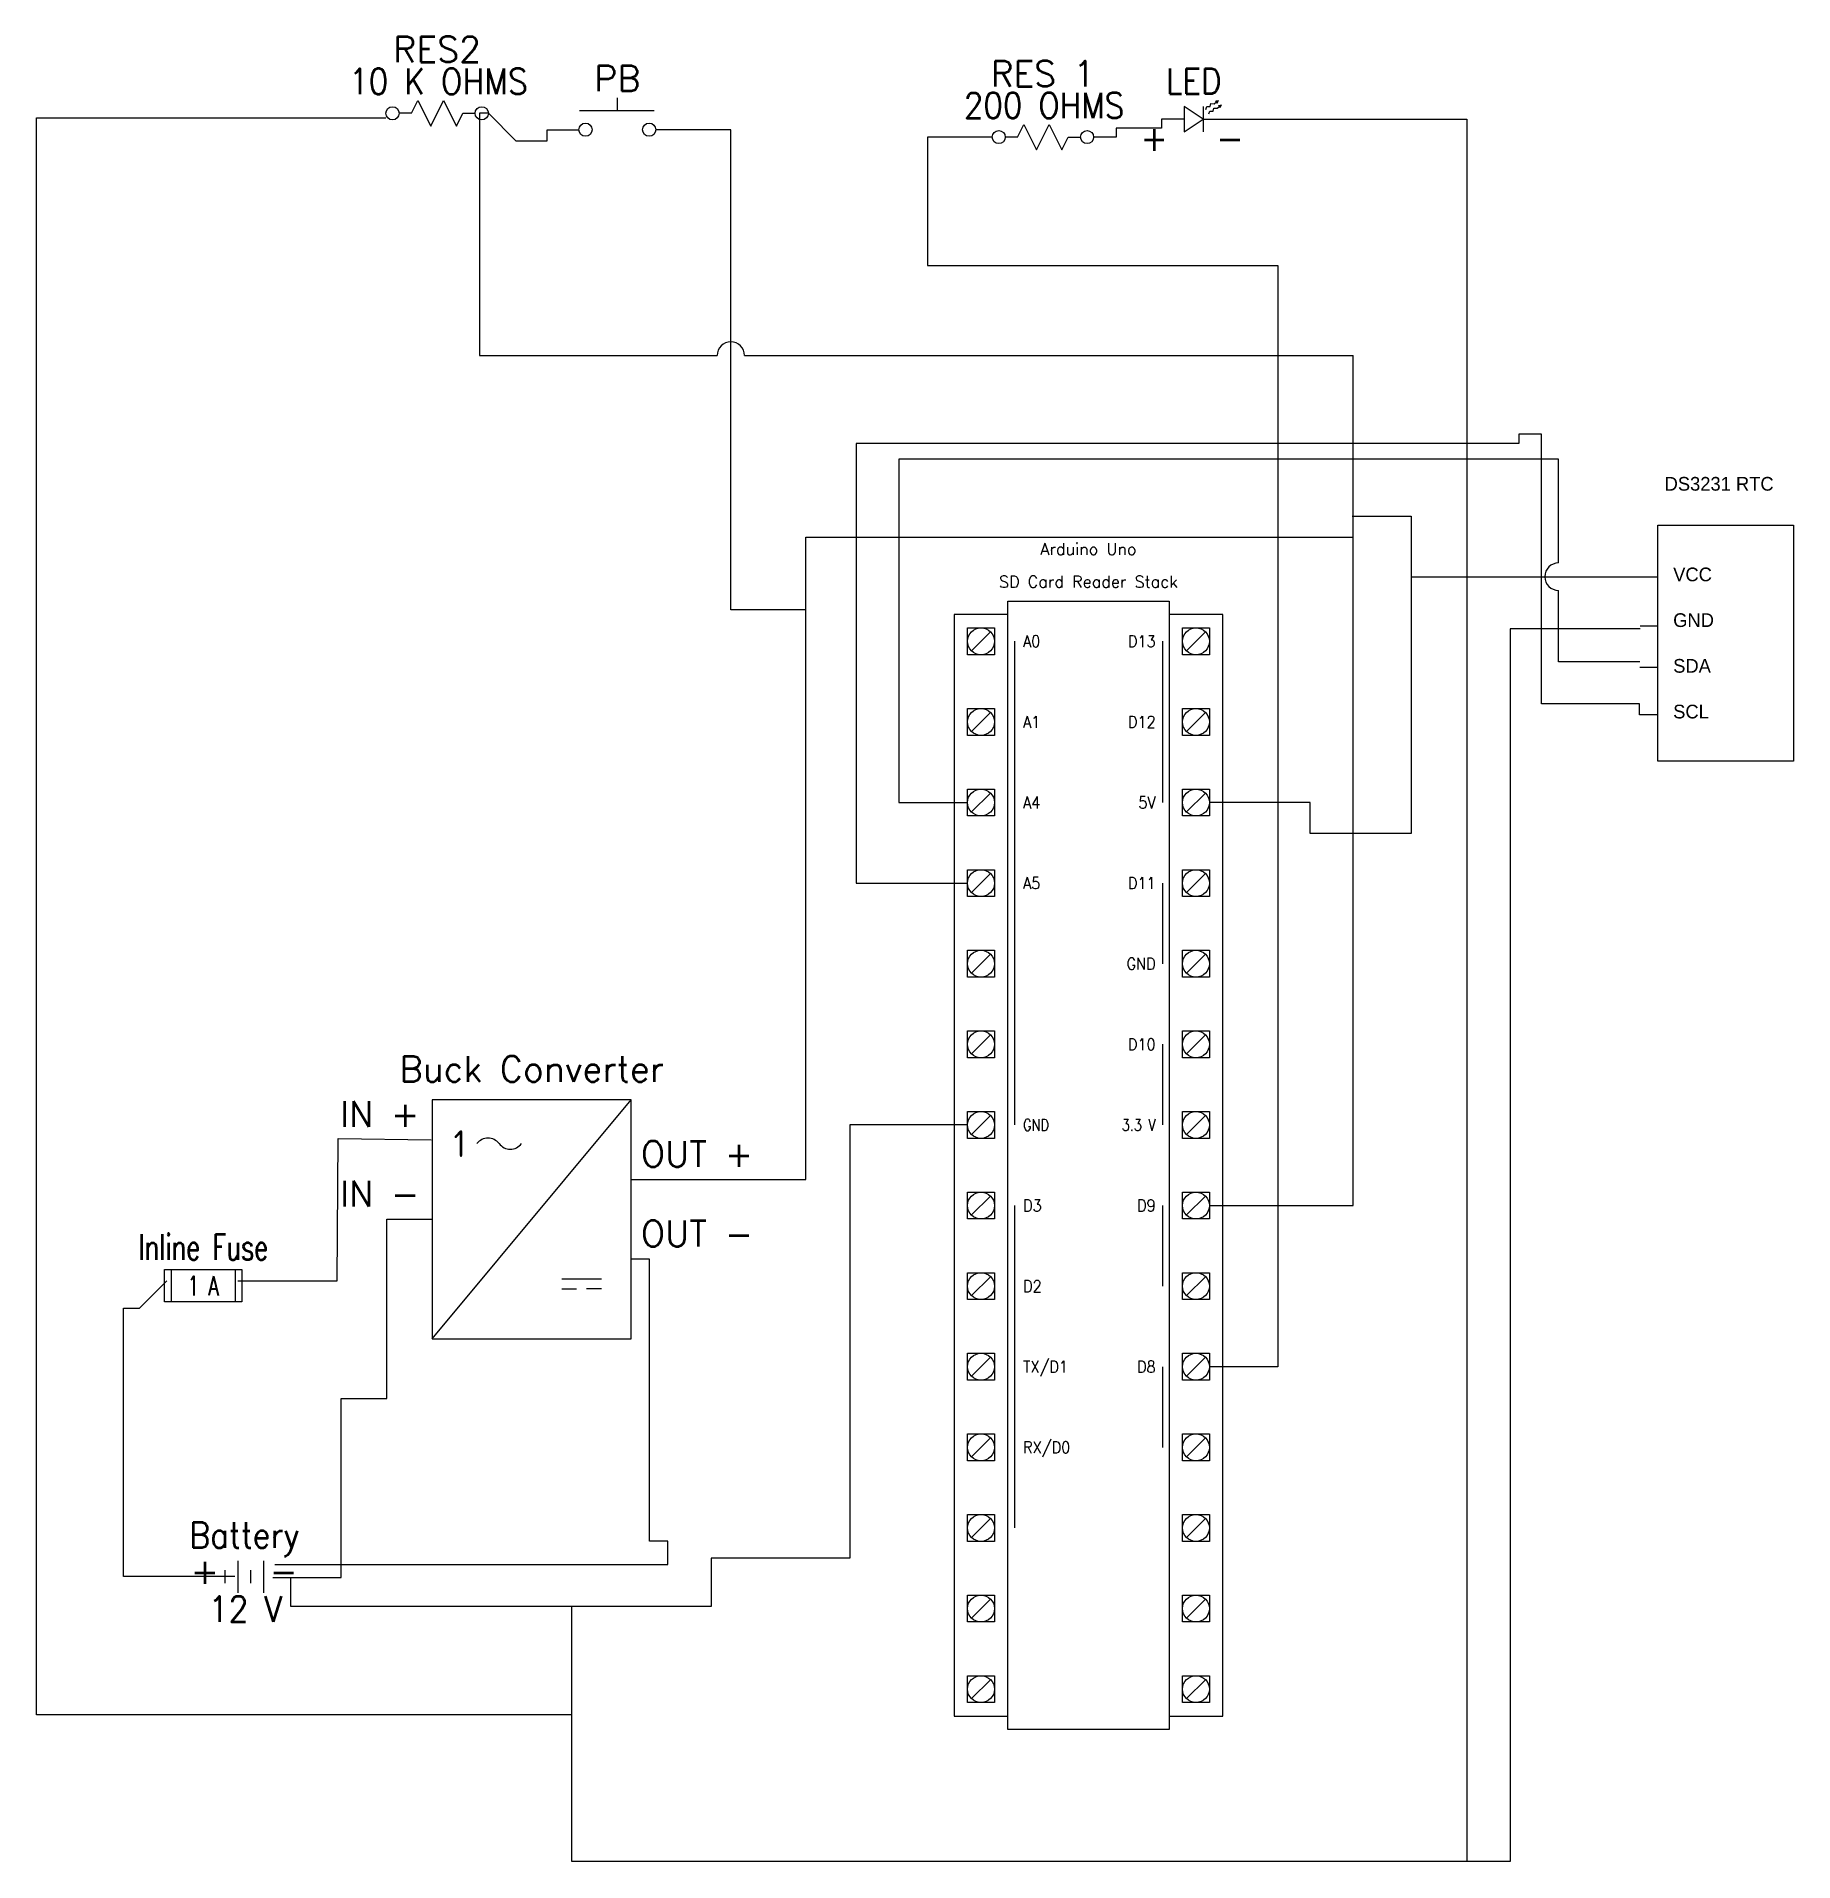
# Model space of a CAD drawing. Header units: inches. Extents: x 0.18 to 6.59, y 3.46 to 10.11.
import ezdxf
from ezdxf.enums import TextEntityAlignment as Align

# ---------------------------------------------------------------- set-up
doc = ezdxf.new("R2010")
doc.units = ezdxf.units.IN
doc.header["$LTSCALE"] = 0.75
doc.header["$MEASUREMENT"] = 0
for name, color, linetype in [('black wire', 250, 'Continuous'), ('MISC', 2, 'Continuous'), ('orange wire', 30, 'Continuous'), ('pink wire', 6, 'Continuous'), ('red wire', 1, 'Continuous'), ('SYMS', 7, 'Continuous'), ('TAGS', 51, 'Continuous'), ('TERMS', 4, 'Continuous')]:
    doc.layers.add(name, color=color, linetype=linetype)
doc.styles.add('WD', font='romans.shx')
doc.styles.add('WD_IEC', font='isocp2.shx', dxfattribs={"width": 0.9, "height": 4})

# ---------------------------------------------------------------- blocks, each defined once
blk = doc.blocks.new('HBA1')
for p, q in [((-0.0938, 0.0312), (-0.0938, -0.0312)), ((-0.0312, 0.0781), (-0.0312, -0.0781)), ((0.0312, 0.0312), (0.0312, -0.0312)), ((0.0938, 0.0781), (0.0938, -0.0781))]:
    blk.add_line(p, q)
at = {"style": 'WD'}
for tag, width, p in [('INST', 0.7, (0.0055, 0.4657)), ('LOC', 0.7, (0.0055, 0.2961)), ('TAG1', 0.9, (0, 0.1399)), ('RATING1', 0.9, (0.0055, -0.2187)), ('DESC1', 0.7, (0, -0.375)), ('DESC2', 0.7, (0, -0.5312))]:
    blk.add_attdef(tag, text='', height=0.125, dxfattribs=dict(at, width=width)).set_placement(p, align=Align.CENTER)
at = {"linetype": 'Continuous', "style": 'WD'}
blk.add_attdef('TERM01', text='', height=0.125, dxfattribs=at).set_placement((-0.1219, 0.0901), align=Align.TOP_RIGHT)
at = {"style": 'WD', "flags": 9}
blk.add_attdef('FAMILY', text='', height=0.01, dxfattribs=at).set_placement((-0.0053, 0.1073), align=Align.CENTER)
at = {"linetype": 'Continuous', "style": 'WD', "flags": 1}
for tag, p in [('CAT', (0, 0.0968)), ('MFG', (0, 0.0779))]:
    blk.add_attdef(tag, text='', height=0.01, dxfattribs=at).set_placement(p, align=Align.MIDDLE)
at = {"linetype": 'Continuous', "style": 'WD'}
blk.add_attdef('TERM02', text='', height=0.125, dxfattribs=at).set_placement((0.1219, 0.0901), align=Align.TOP_LEFT)
at = {"style": 'WD', "flags": 1}
for tag, p in [('X4TERM01', (-0.0938, 0)), ('X1TERM02', (0.0938, 0))]:
    blk.add_attdef(tag, p, '', height=0.0125, dxfattribs=at)
at = {"linetype": 'Continuous', "style": 'WD', "flags": 9}
blk.add_attdef('ASSYCODE', text='', height=0.01, dxfattribs=at).set_placement((0.0013, 0.0589), align=Align.CENTER)
blk = doc.blocks.new('HFU1')
for p, q in [((-0.1875, -0.0781), (-0.1875, 0.0781)), ((-0.1875, 0.0781), (0.1875, 0.0781)), ((-0.1562, 0.0781), (-0.1562, -0.0781)), ((0.1562, 0.0781), (0.1562, -0.0781)), ((0.1875, 0.0781), (0.1875, -0.0781)), ((0.1875, -0.0781), (-0.1875, -0.0781))]:
    blk.add_line(p, q)
at = {"style": 'WD', "width": 0.7}
for tag, p in [('INST', (0, 0.4219)), ('LOC', (0, 0.2656)), ('TAG1', (0, 0.125))]:
    blk.add_attdef(tag, text='', height=0.125, dxfattribs=at).set_placement(p, align=Align.CENTER)
at = {"linetype": 'Continuous', "style": 'WD', "flags": 9}
for tag, p in [('ASSYCODE', (0.1569, 0.2509)), ('MFG', (0.1564, 0.0827)), ('CAT', (0.1564, 0.1022))]:
    blk.add_attdef(tag, text='', height=0.01, dxfattribs=at).set_placement(p, align=Align.CENTER)
at = {"style": 'WD'}
for tag, p in [('X2LINK', (0, 0.1094)), ('X8LINK', (0, -0.1094))]:
    blk.add_attdef(tag, p, '', height=0.01, dxfattribs=at)
for tag, p, height, flags in [('FAMILY', (0.1292, 0.1076), 0.01, 9), ('X4TERM01', (-0.1875, 0), 0.0109, 1), ('X1TERM02', (0.1875, 0), 0.0109, 1)]:
    blk.add_attdef(tag, p, '', height=height, dxfattribs=dict(at, flags=flags))
at = {"style": 'WD', "width": 0.7}
blk.add_attdef('RATING1', text='', height=0.0938, dxfattribs=at).set_placement((0, 0), align=Align.MIDDLE_CENTER)
at = {"linetype": 'Continuous', "style": 'WD', "width": 0.7, "flags": 8}
blk.add_attdef('TERM01', text='', height=0.1, dxfattribs=at).set_placement((-0.25, -0.0158), align=Align.TOP_RIGHT)
blk.add_attdef('TERM02', text='', height=0.1, dxfattribs=at).set_placement((0.25, -0.0158), align=Align.TOP_LEFT)
at = {"style": 'WD', "width": 0.7}
for tag, p in [('DESC1', (0.0469, -0.2344)), ('DESC2', (0.0469, -0.3906)), ('DESC3', (0.0469, -0.5469))]:
    blk.add_attdef(tag, text='', height=0.125, dxfattribs=at).set_placement(p, align=Align.MIDDLE_LEFT)
blk = doc.blocks.new('PLCIO75E1761-L16AWA')
for p, q in [((-0.75, 0.375), (0.75, 0.375)), ((-0.75, 0.25), (-0.75, 0.375)), ((0.75, 0.375), (0.75, -10.125)), ((-1.25, 0.25), (-1.25, -10)), ((-0.75, 0.25), (-1.25, 0.25)), ((-0.75, -10), (-0.75, 0.25)), ((1.25, 0.25), (0.75, 0.25)), ((1.25, -10), (1.25, 0.25)), ((-1.125, 0.125), (-0.875, 0.125)), ((-1.125, -0.125), (-1.125, 0.125)), ((-0.912, 0.088), (-1.088, -0.088)), ((-0.875, 0.125), (-0.875, -0.125)), ((-0.688, 0), (-0.688, -4.5)), ((0.688, 0), (0.688, -1.5)), ((0.875, -0.125), (0.875, 0.125)), ((0.875, 0.125), (1.125, 0.125)), ((1.088, 0.088), (0.912, -0.088)), ((1.125, 0.125), (1.125, -0.125)), ((-0.875, -0.125), (-1.125, -0.125)), ((1.125, -0.125), (0.875, -0.125)), ((-1.125, -0.625), (-0.875, -0.625)), ((-1.125, -0.625), (-0.875, -0.625)), ((-1.125, -0.875), (-1.125, -0.625)), ((-1.125, -0.875), (-1.125, -0.625)), ((-0.912, -0.662), (-1.088, -0.838)), ((-0.875, -0.625), (-0.875, -0.875)), ((-0.875, -0.625), (-0.875, -0.875)), ((0.875, -0.875), (0.875, -0.625)), ((0.875, -0.625), (1.125, -0.625)), ((1.088, -0.662), (0.912, -0.838)), ((1.125, -0.625), (1.125, -0.875)), ((-0.875, -0.875), (-1.125, -0.875)), ((-0.875, -0.875), (-1.125, -0.875)), ((1.125, -0.875), (0.875, -0.875)), ((-1.125, -1.375), (-0.875, -1.375)), ((-1.125, -1.375), (-0.875, -1.375)), ((-1.125, -1.625), (-1.125, -1.375)), ((-1.125, -1.625), (-1.125, -1.375)), ((-0.912, -1.412), (-1.088, -1.588)), ((-0.875, -1.375), (-0.875, -1.625)), ((-0.875, -1.375), (-0.875, -1.625)), ((0.875, -1.625), (0.875, -1.375)), ((0.875, -1.375), (1.125, -1.375)), ((1.088, -1.412), (0.912, -1.588)), ((1.125, -1.375), (1.125, -1.625)), ((-0.875, -1.625), (-1.125, -1.625)), ((-0.875, -1.625), (-1.125, -1.625)), ((1.125, -1.625), (0.875, -1.625)), ((-1.125, -2.125), (-0.875, -2.125)), ((-1.125, -2.125), (-0.875, -2.125)), ((-1.125, -2.375), (-1.125, -2.125)), ((-1.125, -2.375), (-1.125, -2.125)), ((-0.912, -2.162), (-1.088, -2.338)), ((-0.875, -2.125), (-0.875, -2.375)), ((-0.875, -2.125), (-0.875, -2.375)), ((0.875, -2.375), (0.875, -2.125)), ((0.875, -2.125), (1.125, -2.125)), ((1.088, -2.162), (0.912, -2.338)), ((1.125, -2.125), (1.125, -2.375)), ((-0.875, -2.375), (-1.125, -2.375)), ((-0.875, -2.375), (-1.125, -2.375)), ((0.688, -2.25), (0.688, -3)), ((1.125, -2.375), (0.875, -2.375)), ((-1.125, -2.875), (-0.875, -2.875)), ((-1.125, -2.875), (-0.875, -2.875)), ((-1.125, -3.125), (-1.125, -2.875)), ((-1.125, -3.125), (-1.125, -2.875)), ((-0.875, -2.875), (-0.875, -3.125)), ((-0.875, -2.875), (-0.875, -3.125)), ((0.875, -3.125), (0.875, -2.875)), ((0.875, -3.125), (0.875, -2.875)), ((0.875, -2.875), (1.125, -2.875)), ((0.875, -2.875), (1.125, -2.875)), ((1.125, -2.875), (1.125, -3.125)), ((1.125, -2.875), (1.125, -3.125)), ((-0.912, -2.912), (-1.088, -3.088)), ((1.088, -2.912), (0.912, -3.088)), ((-0.875, -3.125), (-1.125, -3.125)), ((-0.875, -3.125), (-1.125, -3.125)), ((1.125, -3.125), (0.875, -3.125)), ((1.125, -3.125), (0.875, -3.125)), ((-1.125, -3.625), (-0.875, -3.625)), ((-1.125, -3.625), (-0.875, -3.625)), ((-1.125, -3.875), (-1.125, -3.625)), ((-1.125, -3.875), (-1.125, -3.625)), ((-0.912, -3.662), (-1.088, -3.838)), ((-0.875, -3.625), (-0.875, -3.875)), ((-0.875, -3.625), (-0.875, -3.875)), ((0.875, -3.875), (0.875, -3.625)), ((0.875, -3.625), (1.125, -3.625)), ((1.088, -3.662), (0.912, -3.838)), ((1.125, -3.625), (1.125, -3.875)), ((-0.875, -3.875), (-1.125, -3.875)), ((-0.875, -3.875), (-1.125, -3.875)), ((0.688, -3.75), (0.688, -4.5)), ((1.125, -3.875), (0.875, -3.875)), ((-1.125, -4.375), (-0.875, -4.375)), ((-1.125, -4.375), (-0.875, -4.375)), ((-1.125, -4.625), (-1.125, -4.375)), ((-1.125, -4.625), (-1.125, -4.375)), ((-0.912, -4.412), (-1.088, -4.588)), ((-0.875, -4.375), (-0.875, -4.625)), ((-0.875, -4.375), (-0.875, -4.625)), ((0.875, -4.625), (0.875, -4.375)), ((0.875, -4.375), (1.125, -4.375)), ((1.088, -4.412), (0.912, -4.588)), ((1.125, -4.375), (1.125, -4.625)), ((-0.875, -4.625), (-1.125, -4.625)), ((-0.875, -4.625), (-1.125, -4.625)), ((1.125, -4.625), (0.875, -4.625)), ((-1.125, -5.125), (-0.875, -5.125)), ((-1.125, -5.125), (-0.875, -5.125)), ((-1.125, -5.375), (-1.125, -5.125)), ((-1.125, -5.375), (-1.125, -5.125)), ((-0.912, -5.162), (-1.088, -5.338)), ((-0.875, -5.125), (-0.875, -5.375)), ((-0.875, -5.125), (-0.875, -5.375)), ((-0.688, -5.25), (-0.688, -8.25)), ((0.688, -5.25), (0.688, -6)), ((0.875, -5.375), (0.875, -5.125)), ((0.875, -5.125), (1.125, -5.125)), ((1.088, -5.162), (0.912, -5.338)), ((1.125, -5.125), (1.125, -5.375)), ((-0.875, -5.375), (-1.125, -5.375)), ((-0.875, -5.375), (-1.125, -5.375)), ((1.125, -5.375), (0.875, -5.375)), ((-1.125, -5.875), (-0.875, -5.875)), ((-1.125, -5.875), (-0.875, -5.875)), ((-1.125, -6.125), (-1.125, -5.875)), ((-1.125, -6.125), (-1.125, -5.875)), ((-0.912, -5.912), (-1.088, -6.088)), ((-0.875, -5.875), (-0.875, -6.125)), ((-0.875, -5.875), (-0.875, -6.125)), ((0.875, -6.125), (0.875, -5.875)), ((0.875, -5.875), (1.125, -5.875)), ((1.088, -5.912), (0.912, -6.088)), ((1.125, -5.875), (1.125, -6.125)), ((-0.875, -6.125), (-1.125, -6.125)), ((-0.875, -6.125), (-1.125, -6.125)), ((1.125, -6.125), (0.875, -6.125)), ((-1.125, -6.625), (-0.875, -6.625)), ((-1.125, -6.625), (-0.875, -6.625)), ((-1.125, -6.875), (-1.125, -6.625)), ((-1.125, -6.875), (-1.125, -6.625)), ((-0.912, -6.662), (-1.088, -6.838)), ((-0.875, -6.625), (-0.875, -6.875)), ((-0.875, -6.625), (-0.875, -6.875)), ((0.688, -6.75), (0.688, -7.5)), ((0.875, -6.875), (0.875, -6.625)), ((0.875, -6.625), (1.125, -6.625)), ((1.088, -6.662), (0.912, -6.838)), ((1.125, -6.625), (1.125, -6.875)), ((-0.875, -6.875), (-1.125, -6.875)), ((-0.875, -6.875), (-1.125, -6.875)), ((1.125, -6.875), (0.875, -6.875)), ((-1.125, -7.375), (-0.875, -7.375)), ((-1.125, -7.375), (-0.875, -7.375)), ((-1.125, -7.625), (-1.125, -7.375)), ((-1.125, -7.625), (-1.125, -7.375)), ((-0.912, -7.412), (-1.088, -7.588)), ((-0.875, -7.375), (-0.875, -7.625)), ((-0.875, -7.375), (-0.875, -7.625)), ((0.875, -7.625), (0.875, -7.375)), ((0.875, -7.375), (1.125, -7.375)), ((1.088, -7.412), (0.912, -7.588)), ((1.125, -7.375), (1.125, -7.625)), ((-0.875, -7.625), (-1.125, -7.625)), ((-0.875, -7.625), (-1.125, -7.625)), ((1.125, -7.625), (0.875, -7.625)), ((-1.125, -8.125), (-0.875, -8.125)), ((-1.125, -8.125), (-0.875, -8.125)), ((-1.125, -8.375), (-1.125, -8.125)), ((-1.125, -8.375), (-1.125, -8.125)), ((-0.875, -8.125), (-0.875, -8.375)), ((-0.875, -8.125), (-0.875, -8.375)), ((0.875, -8.375), (0.875, -8.125)), ((0.875, -8.125), (1.125, -8.125)), ((1.125, -8.125), (1.125, -8.375)), ((-0.912, -8.162), (-1.088, -8.338)), ((1.088, -8.162), (0.912, -8.338)), ((-0.875, -8.375), (-1.125, -8.375)), ((-0.875, -8.375), (-1.125, -8.375)), ((1.125, -8.375), (0.875, -8.375)), ((-1.125, -8.875), (-0.875, -8.875)), ((-1.125, -8.875), (-0.875, -8.875)), ((-1.125, -9.125), (-1.125, -8.875)), ((-1.125, -9.125), (-1.125, -8.875)), ((-0.912, -8.912), (-1.088, -9.088)), ((-0.875, -8.875), (-0.875, -9.125)), ((-0.875, -8.875), (-0.875, -9.125)), ((0.875, -9.125), (0.875, -8.875)), ((0.875, -8.875), (1.125, -8.875)), ((1.088, -8.912), (0.912, -9.088)), ((1.125, -8.875), (1.125, -9.125)), ((-0.875, -9.125), (-1.125, -9.125)), ((-0.875, -9.125), (-1.125, -9.125)), ((1.125, -9.125), (0.875, -9.125)), ((-1.125, -9.625), (-0.875, -9.625)), ((-1.125, -9.625), (-0.875, -9.625)), ((-1.125, -9.875), (-1.125, -9.625)), ((-1.125, -9.875), (-1.125, -9.625)), ((-0.912, -9.662), (-1.088, -9.838)), ((-0.875, -9.625), (-0.875, -9.875)), ((-0.875, -9.625), (-0.875, -9.875)), ((0.875, -9.875), (0.875, -9.625)), ((0.875, -9.875), (0.875, -9.625)), ((0.875, -9.625), (1.125, -9.625)), ((0.875, -9.625), (1.125, -9.625)), ((1.088, -9.662), (0.912, -9.838)), ((1.125, -9.625), (1.125, -9.875)), ((1.125, -9.625), (1.125, -9.875)), ((-1.25, -10), (-0.75, -10)), ((-0.875, -9.875), (-1.125, -9.875)), ((-0.875, -9.875), (-1.125, -9.875)), ((-0.75, -10.125), (-0.75, -10)), ((0.75, -10), (1.25, -10)), ((1.125, -9.875), (0.875, -9.875)), ((1.125, -9.875), (0.875, -9.875)), ((0.75, -10.125), (-0.75, -10.125))]:
    blk.add_line(p, q)
for centre in [(-1, 0), (1, 0), (-1, -0.75), (1, -0.75), (-1, -1.5), (1, -1.5), (-1, -2.25), (1, -2.25), (-1, -3), (1, -3), (-1, -3.75), (1, -3.75), (-1, -4.5), (1, -4.5), (-1, -5.25), (1, -5.25), (-1, -6), (1, -6), (-1, -6.75), (1, -6.75), (-1, -7.5), (1, -7.5), (-1, -8.25), (1, -8.25), (-1, -9), (1, -9), (-1, -9.75), (1, -9.75)]:
    blk.add_circle(centre, 0.125)
at = {"style": 'WD'}
for tag, width, p in [('INST', 0.8, (0, 1.442)), ('LOC', 0.8, (0, 1.335)), ('MFG', 0.8, (0, 1.21)), ('CAT', 0.9, (0, 1.1)), ('DESC', 0.8, (0, 0.677))]:
    blk.add_attdef(tag, text='', height=0.0781, dxfattribs=dict(at, width=width)).set_placement(p, align=Align.CENTER)
at = {"linetype": 'Continuous', "style": 'WD', "flags": 9}
for tag, p in [('ASSYCODE', (0.23, 1.219)), ('FAMILY', (0.231, 1.194))]:
    blk.add_attdef(tag, text='', height=0.01, dxfattribs=at).set_placement(p, align=Align.CENTER)
at = {"style": 'WD'}
for tag, p in [('LINE1', (0, 0.96)), ('LINE2', (0, 0.803)), ('TAG1', (0, 0.5))]:
    blk.add_attdef(tag, text='', height=0.109, dxfattribs=at).set_placement(p, align=Align.CENTER)
at = {"style": 'WD', "width": 0.9}
for tag, p in [('DESCA01', (-2.002, 0.047)), ('DESCB01', (-2.002, -0.172)), ('DESCA02', (-2.002, -0.703)), ('DESCB02', (-2.002, -0.922)), ('DESCA03', (-2.002, -1.453)), ('DESCB03', (-2.002, -1.672)), ('DESCA04', (-2.002, -2.203)), ('DESCB04', (-2.002, -2.422)), ('DESCA05', (-2.002, -2.953)), ('DESCB05', (-2.002, -3.172)), ('DESCA06', (-2.002, -3.703)), ('DESCB06', (-2.002, -3.922)), ('DESCA08', (-2.002, -5.203)), ('DESCB08', (-2.002, -5.422)), ('DESCA09', (-2.002, -5.953)), ('DESCB09', (-2.002, -6.172)), ('DESCA10', (-2.002, -6.703)), ('DESCB10', (-2.002, -6.922)), ('DESCA11', (-2.002, -7.453)), ('DESCB11', (-2.002, -7.672))]:
    blk.add_attdef(tag, text='', height=0.125, dxfattribs=at).set_placement(p, align=Align.RIGHT)
for tag, p in [('DESCA15', (1.998, 0.047)), ('DESCB15', (1.998, -0.172)), ('DESCA16', (1.998, -0.703)), ('DESCB16', (1.998, -0.922)), ('DESCA18', (1.998, -2.203)), ('DESCB18', (1.998, -2.422)), ('DESCA20', (1.998, -3.703)), ('DESCB20', (1.998, -3.922)), ('DESCA22', (1.998, -5.203)), ('DESCB22', (1.998, -5.422)), ('DESCA24', (1.998, -6.703)), ('DESCB24', (1.998, -6.922))]:
    blk.add_attdef(tag, p, '', height=0.125, dxfattribs=at)
at = {"style": 'WD', "flags": 1}
for tag, p in [('X4TERM01', (-1.125, 0)), ('X1TERM15', (1.125, 0)), ('X4TERM02', (-1.125, -0.75)), ('X1TERM16', (1.125, -0.75)), ('X4TERM03', (-1.125, -1.5)), ('X1TERM17', (1.125, -1.5)), ('X4TERM04', (-1.125, -2.25)), ('X1TERM18', (1.125, -2.25)), ('X4TERM05', (-1.125, -3)), ('X1TERM19', (1.125, -3)), ('X4TERM06', (-1.125, -3.75)), ('X1TERM20', (1.125, -3.75)), ('X4TERM07', (-1.125, -4.5)), ('X1TERM21', (1.125, -4.5)), ('X4TERM08', (-1.125, -5.25)), ('X1TERM22', (1.125, -5.25)), ('X4TERM09', (-1.125, -6)), ('X1TERM23', (1.125, -6)), ('X4TERM10', (-1.125, -6.75)), ('X1TERM24', (1.125, -6.75)), ('X4TERM11', (-1.125, -7.5)), ('X1TERM25', (1.125, -7.5)), ('X4TERM12', (-1.125, -8.25)), ('X1TERM26', (1.125, -8.25)), ('X4TERM13', (-1.125, -9)), ('X1TERM27', (1.125, -9)), ('X4TERM14', (-1.125, -9.75)), ('X1TERM28', (1.125, -9.75))]:
    blk.add_attdef(tag, p, '', height=0.0109, dxfattribs=at)
at = {"style": 'WD'}
for tag, width, p in [('TAGA01', 0.9, (-0.608, 0)), ('TAGA02', 0.9, (-0.608, -0.75)), ('TAGA03', 0.9, (-0.608, -1.5)), ('TAGA04', 0.9, (-0.608, -2.25)), ('TAGA05', 0.9, (-0.608, -3)), ('TAGA06', 0.9, (-0.608, -3.75)), ('TERMDESC07', 0.8, (-0.608, -4.5)), ('TAGA08', 0.9, (-0.608, -5.25)), ('TAGA09', 0.9, (-0.608, -6)), ('TAGA10', 0.9, (-0.608, -6.75)), ('TAGA11', 0.9, (-0.608, -7.5)), ('TERMDESC12', 0.9, (-0.608, -8.25)), ('TERMDESC13', 0.9, (-0.608, -9)), ('TERMDESC14', 0.9, (-0.608, -9.75))]:
    blk.add_attdef(tag, text='', height=0.109, dxfattribs=dict(at, width=width)).set_placement(p, align=Align.MIDDLE_LEFT)
for tag, width, p in [('TAGA15', 0.9, (0.625, 0)), ('TAGA16', 0.9, (0.625, -0.75)), ('TERMDESC17', 0.9, (0.625, -1.5)), ('TAGA18', 0.9, (0.625, -2.25)), ('TERMDESC19', 0.9, (0.625, -3)), ('TAGA20', 0.9, (0.625, -3.75)), ('TERMDESC21', 0.8, (0.625, -4.5)), ('TAGA22', 0.9, (0.625, -5.25)), ('TERMDESC23', 0.9, (0.625, -6)), ('TAGA24', 0.9, (0.625, -6.75)), ('TERMDESC25', 0.9, (0.625, -7.5)), ('TERMDESC26', 0.9, (0.625, -8.25)), ('TERMDESC27', 0.9, (0.625, -9)), ('TERMDESC28', 0.9, (0.625, -9.75))]:
    blk.add_attdef(tag, text='', height=0.109, dxfattribs=dict(at, width=width)).set_placement(p, align=Align.MIDDLE_RIGHT)
at = {"style": 'WD', "width": 0.9}
for tag, p in [('TERM01', (-1.154, -0.062)), ('TERM02', (-1.158, -0.812)), ('TERM03', (-1.158, -1.562)), ('TERM04', (-1.158, -2.312)), ('TERM05', (-1.158, -3.062)), ('TERM06', (-1.158, -3.812)), ('TERM07', (-1.158, -4.562)), ('TERM08', (-1.158, -5.312)), ('TERM09', (-1.158, -6.062)), ('TERM10', (-1.158, -6.812)), ('TERM11', (-1.158, -7.562)), ('TERM12', (-1.158, -8.312)), ('TERM13', (-1.158, -9.062)), ('TERM14', (-1.158, -9.812))]:
    blk.add_attdef(tag, text='', height=0.0781, dxfattribs=at).set_placement(p, align=Align.TOP_RIGHT)
for tag, p in [('TERM15', (1.163, -0.062)), ('TERM16', (1.163, -0.812)), ('TERM17', (1.163, -1.562)), ('TERM18', (1.163, -2.312)), ('TERM19', (1.163, -3.062)), ('TERM20', (1.163, -3.812)), ('TERM21', (1.163, -4.562)), ('TERM22', (1.163, -5.312)), ('TERM23', (1.163, -6.062)), ('TERM24', (1.163, -6.812)), ('TERM25', (1.163, -7.562)), ('TERM26', (1.163, -8.312)), ('TERM27', (1.163, -9.062)), ('TERM28', (1.163, -9.812))]:
    blk.add_attdef(tag, text='', height=0.0781, dxfattribs=at).set_placement(p, align=Align.TOP_LEFT)
blk = doc.blocks.new('HPW1_1PH')
for p, q in [((0, -0.9674), (0.9674, 0.1935)), ((0.6293, -0.6769), (0.823, -0.6769)), ((0.6293, -0.7253), (0.702, -0.7253)), ((0.823, -0.7253), (0.7504, -0.7253))]:
    blk.add_line(p, q)
blk.add_lwpolyline([(0.9674, 0.1935), (0, 0.1935), (0, -0.9674), (0.9674, -0.9674)], close=True)
for centre, start, end in [((0.2709, -0.0598), 36.8699, 143.1301), ((0.3793, 0.0214), 216.8699, 323.1301)]:
    blk.add_arc(centre, 0.0677, start, end)
at = {"style": 'WD_IEC'}
blk.add_text('1', height=0.13, dxfattribs=at).set_placement((0.1625, -0.0192), align=Align.MIDDLE_RIGHT)
at = {"style": 'WD', "width": 0.7}
for tag, p in [('INST', (0.4837, 0.6562)), ('LOC', (0.4837, 0.4688)), ('RATING1', (0.4837, -1.1875)), ('DESC1', (0.4837, -1.375)), ('DESC2', (0.4837, -1.5625)), ('DESC3', (0.4837, -1.75))]:
    blk.add_attdef(tag, text='', height=0.125, dxfattribs=at).set_placement(p, align=Align.CENTER)
at = {"style": 'WD'}
blk.add_attdef('TAG1', text='', height=0.125, dxfattribs=at).set_placement((0.4837, 0.2812), align=Align.CENTER)
at = {"style": 'WD', "flags": 8}
for tag, p in [('TERM01', (-0.0619, 0.0619)), ('TERM02', (-0.0619, -0.3248)), ('TERM03', (-0.0619, -0.712))]:
    blk.add_attdef(tag, text='', height=0.125, dxfattribs=at).set_placement(p, align=Align.RIGHT)
at = {"style": 'WD', "flags": 9}
for tag, p in [('ASSYCODE', (0.4837, 0.1136)), ('FAMILY', (0.4837, 0.0895)), ('MFG', (0.4837, 0.1598)), ('CAT', (0.4837, 0.1378))]:
    blk.add_attdef(tag, text='', height=0.0155, dxfattribs=at).set_placement(p, align=Align.CENTER)
at = {"style": 'WD'}
for tag, p, height, flags in [('X4TERM01', (0, 0), 0.0193, 1), ('TERM04', (1.0142, -0.1316), 0.125, 8), ('X1TERM04', (0.9674, -0.1935), 0.0193, 1), ('X4TERM02', (0, -0.3867), 0.0193, 1), ('TERM05', (1.0142, -0.5185), 0.125, 8), ('X1TERM05', (0.9674, -0.5804), 0.0193, 1), ('X4TERM03', (0, -0.7739), 0.0193, 1)]:
    blk.add_attdef(tag, p, '', height=height, dxfattribs=dict(at, flags=flags))
blk = doc.blocks.new('HDI1LED')
h = blk.add_hatch(color=256)
h.dxf.hatch_style = 1
h.paths.add_polyline_path([(0.1089, 0.0893), (0.113, 0.0845), (0.1165, 0.0792), (0.1226, 0.0917)])
h = blk.add_hatch(color=256)
h.dxf.hatch_style = 1
h.paths.add_polyline_path([(0.1228, 0.0677), (0.1269, 0.0628), (0.1304, 0.0576), (0.1365, 0.0701)])
for p, q in [((0.1089, 0.0893), (0.1226, 0.0917)), ((0.1165, 0.0792), (0.1226, 0.0917)), ((0.0469, 0), (-0.0469, 0.0625)), ((-0.0469, 0.0625), (-0.0469, -0.0625)), ((-0.0469, -0.0625), (0.0469, 0)), ((0.0469, 0.0625), (0.0469, -0.0625)), ((0.0607, 0.0475), (0.0654, 0.0616)), ((0.0654, 0.0616), (0.0819, 0.0616)), ((0.0746, 0.0258), (0.0793, 0.0399)), ((0.0793, 0.0399), (0.0958, 0.0399)), ((0.0819, 0.0616), (0.0854, 0.0762)), ((0.0854, 0.0762), (0.1013, 0.0756)), ((0.0958, 0.0399), (0.0993, 0.0546)), ((0.0993, 0.0546), (0.1152, 0.054)), ((0.1013, 0.0756), (0.113, 0.0845)), ((0.113, 0.0845), (0.1089, 0.0893)), ((0.113, 0.0845), (0.1165, 0.0792)), ((0.1152, 0.054), (0.1269, 0.0628)), ((0.1228, 0.0677), (0.1366, 0.0701)), ((0.1269, 0.0628), (0.1228, 0.0677)), ((0.1269, 0.0628), (0.1304, 0.0576)), ((0.1304, 0.0576), (0.1365, 0.0701))]:
    blk.add_line(p, q)
at = {"style": 'WD'}
for tag, height, width, p in [('INST', 0.1, 0.7, (0, 0.4375)), ('LOC', 0.1, 0.7, (0, 0.2969)), ('TAG1', 0.125, 0.9, (0, 0.125)), ('RATING1', 0.1, 0.8, (0.0055, -0.3125)), ('DESC1', 0.125, 0.9, (0, -0.625)), ('DESC2', 0.125, 0.9, (0, -0.7812))]:
    blk.add_attdef(tag, text='', height=height, dxfattribs=dict(at, width=width)).set_placement(p, align=Align.CENTER)
for tag, p, height, flags in [('WDBLKNAM', (0.2047, 0.1329), 0.01, 9), ('FAMILY', (0.2047, 0.1523), 0.01, 9), ('X4TERM01', (-0.0469, 0), 0.0125, 1), ('X1TERM02', (0.0469, 0), 0.0125, 1)]:
    blk.add_attdef(tag, p, '', height=height, dxfattribs=dict(at, flags=flags))
at = {"style": 'WD', "flags": 9}
for tag, p in [('MFG', (0.2278, 0.0887)), ('CAT', (0.2297, 0.1082)), ('ASSYCODE', (0.2188, 0.0625))]:
    blk.add_attdef(tag, text='', height=0.01, dxfattribs=at).set_placement(p, align=Align.CENTER)
at = {"style": 'WD', "flags": 8}
blk.add_attdef('TERM01', text='', height=0.125, dxfattribs=at).set_placement((-0.125, -0.0312), align=Align.TOP_RIGHT)
blk.add_attdef('TERM02', text='', height=0.125, dxfattribs=at).set_placement((0.1094, -0.0314), align=Align.TOP_LEFT)
at = {"style": 'WD', "width": 0.8}
blk.add_attdef('RATING2', text='', height=0.1, dxfattribs=at).set_placement((0.0055, -0.4844), align=Align.BOTTOM_CENTER)
blk = doc.blocks.new('HRE1T')
for p, q in [((-0.125, 0), (-0.1875, 0)), ((-0.125, 0), (-0.0938, 0.0625)), ((-0.0938, 0.0625), (-0.0312, -0.0625)), ((-0.0312, -0.0625), (0.0312, 0.0625)), ((0.0312, 0.0625), (0.0938, -0.0625)), ((0.0938, -0.0625), (0.125, 0)), ((0.125, 0), (0.1875, 0))]:
    blk.add_line(p, q)
for centre in [(-0.2178, 0), (0.2178, 0)]:
    blk.add_circle(centre, 0.0322)
at = {"style": 'WD'}
for tag, width, p in [('INST', 0.7, (0, 0.8883)), ('LOC', 0.7, (0, 0.7187)), ('DESC1', 0.7, (0, 0.5625)), ('DESC2', 0.7, (0, 0.4062)), ('RATING1', 0.9, (0.0055, 0.0938))]:
    blk.add_attdef(tag, text='', height=0.125, dxfattribs=dict(at, width=width)).set_placement(p, align=Align.CENTER)
blk.add_attdef('TAG1', text='', height=0.125, dxfattribs=at).set_placement((0, 0.25), align=Align.CENTER)
for tag, p, height, flags in [('FAMILY', (0.2047, 0.1523), 0.01, 9), ('X4TERM01', (-0.25, 0), 0.0125, 1), ('X1TERM02', (0.25, 0), 0.0125, 1)]:
    blk.add_attdef(tag, p, '', height=height, dxfattribs=dict(at, flags=flags))
at = {"linetype": 'Continuous', "style": 'WD', "flags": 9}
for tag, p in [('MFG', (0.2278, 0.0887)), ('CAT', (0.2297, 0.1082)), ('ASSYCODE', (0.2188, 0.0625))]:
    blk.add_attdef(tag, text='', height=0.01, dxfattribs=at).set_placement(p, align=Align.CENTER)
at = {"linetype": 'Continuous', "style": 'WD', "flags": 8}
blk.add_attdef('TERM01', text='', height=0.125, dxfattribs=at).set_placement((-0.3125, -0.047), align=Align.TOP_RIGHT)
blk.add_attdef('TERM02', text='', height=0.125, dxfattribs=at).set_placement((0.3125, -0.047), align=Align.TOP_LEFT)
at = {"style": 'WD', "width": 0.9}
blk.add_attdef('RATING2', text='', height=0.125, dxfattribs=at).set_placement((0.0055, -0.125), align=Align.TOP_CENTER)
blk = doc.blocks.new('HPB11')
for p, q in [((-0.1849, 0.0938), (0.1801, 0.0938)), ((0, 0.1562), (0, 0.0938))]:
    blk.add_line(p, q)
for centre in [(-0.1553, 0), (0.1553, 0)]:
    blk.add_circle(centre, 0.0322)
at = {"style": 'WD', "width": 0.7}
for tag, p in [('INST', (0, 0.8258)), ('LOC', (0, 0.6562)), ('DESC1', (0, 0.5)), ('DESC2', (0, 0.3438)), ('XREF', (0, -0.2188))]:
    blk.add_attdef(tag, text='', height=0.125, dxfattribs=at).set_placement(p, align=Align.CENTER)
at = {"style": 'WD'}
blk.add_attdef('TAG1', text='', height=0.125, dxfattribs=at).set_placement((0, 0.1875), align=Align.CENTER)
for tag, p in [('X2LINK', (0, 0.2188)), ('X8LINK', (0, 0))]:
    blk.add_attdef(tag, p, '', height=0.01, dxfattribs=at)
for tag, p, flags in [('CONTACT', (0.2047, 0.1357), 1), ('FAMILY', (0.2047, 0.1523), 9), ('X4TERM01', (-0.1875, 0), 1), ('X1TERM02', (0.1875, 0), 1)]:
    blk.add_attdef(tag, p, '', height=0.01, dxfattribs=dict(at, flags=flags))
at = {"linetype": 'Continuous', "style": 'WD', "flags": 9}
for tag, p in [('MFG', (0.2278, 0.0887)), ('CAT', (0.2297, 0.1082)), ('ASSYCODE', (0.23, 0.0714))]:
    blk.add_attdef(tag, text='', height=0.01, dxfattribs=at).set_placement(p, align=Align.CENTER)
at = {"linetype": 'Continuous', "style": 'WD', "flags": 8}
blk.add_attdef('TERM01', text='', height=0.125, dxfattribs=at).set_placement((-0.25, -0.0314), align=Align.TOP_RIGHT)
blk.add_attdef('TERM02', text='', height=0.125, dxfattribs=at).set_placement((0.25, -0.0314), align=Align.TOP_LEFT)

msp = doc.modelspace()

# ---------------------------------------------------------------- linework, layer by layer
for p, q in [((6.0954, 8.1428), (6.0328, 8.1428)), ((6.0929, 7.9649), (6.0303, 7.9649)), ((6.0917, 7.814), (6.0291, 7.814)), ((6.0905, 7.641), (6.0279, 7.641))]:
    msp.add_line(p, q)
msp.add_lwpolyline([(6.0944, 8.3332), (6.589, 8.3332), (6.589, 7.4723), (6.0944, 7.4723)], close=True)
at = {"layer": 'black wire'}
for p, q in [((0.1826, 3.9946), (0.1826, 9.818)), ((0.1826, 9.818), (1.4567, 9.818)), ((4.4365, 9.8132), (5.3985, 9.8132)), ((5.3985, 9.8132), (5.3985, 3.4604)), ((5.5562, 7.9544), (5.5562, 3.4604)), ((3.5773, 6.1459), (3.1487, 6.1459)), ((3.1487, 6.1459), (3.1487, 4.5665)), ((1.4595, 5.1487), (1.4595, 5.8021)), ((1.4595, 5.8021), (1.6256, 5.8021)), ((2.4181, 5.6568), (2.3512, 5.6568)), ((2.4181, 4.6278), (2.4181, 5.6568)), ((1.2934, 4.4953), (1.2934, 5.1487)), ((1.2934, 5.1487), (1.4595, 5.1487)), ((2.4851, 4.6278), (2.4181, 4.6278)), ((2.4851, 4.5429), (2.4851, 4.6278)), ((1.0518, 4.5429), (2.4851, 4.5429)), ((3.1487, 4.5665), (2.6429, 4.5665)), ((2.6429, 4.5665), (2.6429, 4.3904)), ((1.0447, 4.4953), (1.2934, 4.4953)), ((1.1101, 4.3904), (1.1101, 4.4953)), ((2.6429, 4.3904), (1.1101, 4.3904)), ((2.1347, 3.4604), (2.1347, 4.3904)), ((2.1347, 3.9946), (0.1826, 3.9946)), ((5.5562, 3.4604), (2.1347, 3.4604))]:
    msp.add_line(p, q, dxfattribs=at)
at = {"layer": 'orange wire'}
for p, q in [((4.9803, 8.365), (5.1949, 8.365)), ((5.1949, 8.365), (5.1949, 7.2086)), ((2.9878, 5.947), (2.9878, 8.2884)), ((2.9878, 8.2884), (4.9803, 8.2884)), ((5.1949, 8.1449), (6.0328, 8.1449)), ((4.827, 7.3215), (4.459, 7.3215)), ((4.827, 7.2086), (4.827, 7.3215)), ((5.1949, 7.2086), (4.827, 7.2086)), ((2.3512, 5.947), (2.9878, 5.947))]:
    msp.add_line(p, q, dxfattribs=at)
at = {"layer": 'pink wire'}
for p, q in [((1.8301, 9.8343), (1.7978, 9.8343)), ((1.7978, 9.8343), (1.7978, 8.951)), ((1.8301, 9.8343), (1.9301, 9.7343)), ((4.3672, 9.8132), (4.2847, 9.8132)), ((4.2847, 9.8132), (4.2847, 9.7804)), ((1.9301, 9.7343), (2.0452, 9.7343)), ((2.0452, 9.7343), (2.0452, 9.7746)), ((2.0452, 9.7746), (2.1604, 9.7746)), ((2.7141, 9.7746), (2.4404, 9.7746)), ((2.7141, 8.0235), (2.7141, 9.7746)), ((3.6672, 9.7477), (3.4313, 9.7477)), ((3.4313, 9.7477), (3.4313, 9.2792)), ((4.1197, 9.7477), (4.0372, 9.7477)), ((4.2847, 9.7804), (4.1197, 9.7804)), ((4.1197, 9.7804), (4.1197, 9.7477)), ((3.4313, 9.2792), (4.709, 9.2792)), ((4.709, 9.2792), (4.709, 5.2643)), ((1.7978, 8.951), (2.6641, 8.951)), ((2.7641, 8.951), (4.9837, 8.951)), ((4.9837, 5.8521), (4.9834, 8.951)), ((5.67, 8.6647), (5.5869, 8.6647)), ((5.5869, 8.6647), (5.5869, 8.6299)), ((5.67, 7.6812), (5.67, 8.6647)), ((5.5869, 8.6299), (3.1707, 8.6299)), ((3.1707, 8.6299), (3.1707, 7.0276)), ((5.7321, 8.5736), (3.3273, 8.5736)), ((3.3273, 8.5736), (3.3273, 7.3215)), ((5.7321, 8.1949), (5.7321, 8.5736)), ((5.7321, 7.834), (5.7321, 8.0949)), ((2.9878, 8.0235), (2.7141, 8.0235)), ((6.0291, 7.834), (5.7321, 7.834)), ((6.0279, 7.6812), (5.67, 7.6812)), ((6.0279, 7.641), (6.0279, 7.6812)), ((3.3273, 7.3215), (3.5773, 7.3215)), ((3.1707, 7.0276), (3.5773, 7.0276)), ((4.459, 5.8521), (4.9837, 5.8521)), ((4.709, 5.2643), (4.459, 5.2643))]:
    msp.add_line(p, q, dxfattribs=at)
for centre, start, end in [((2.7141, 8.951), 0, 180), ((5.7321, 8.1449), 90, 270)]:
    msp.add_arc(centre, 0.05, start, end, dxfattribs=at)
at = {"layer": 'red wire'}
for p, q in [((6.0303, 7.9544), (5.5562, 7.9544)), ((1.2792, 5.5781), (1.282, 6.0968)), ((1.282, 6.0968), (1.6211, 6.0912)), ((0.6583, 5.5781), (0.5583, 5.4781)), ((0.9165, 5.5781), (1.2792, 5.5781)), ((0.5, 4.5), (0.5, 5.4781)), ((0.5, 5.4781), (0.5583, 5.4781)), ((0.9062, 4.5), (0.5, 4.5))]:
    msp.add_line(p, q, dxfattribs=at)

# ---------------------------------------------------------------- block references
at = {"layer": 'SYMS'}
ref = msp.add_blockref('HRE1T', (1.6434, 9.8343), dxfattribs=dict(at, xscale=0.7468459001541622, yscale=0.7468459001541622, zscale=0.7468459001541622))
ref.add_attrib('RATING1', '10 K OHMS', dxfattribs={"layer": 'MISC', "height": 0.09336, "style": 'WD', "width": 0.9}).set_placement((1.6475, 9.9043), align=Align.CENTER)
ref.add_attrib('TAG1', 'RES2', dxfattribs={"layer": 'TAGS', "height": 0.09336, "style": 'WD'}).set_placement((1.6434, 10.021), align=Align.CENTER)
ref = msp.add_blockref('HPB11', (2.3004, 9.7746), dxfattribs=dict(at, xscale=0.7468459001541622, yscale=0.7468459001541622, zscale=0.7468459001541622))
ref.add_attrib('TAG1', 'PB', dxfattribs={"layer": 'TAGS', "height": 0.09336, "style": 'WD'}).set_placement((2.3004, 9.9147), align=Align.CENTER)
ref = msp.add_blockref('HRE1T', (3.8522, 9.7477), dxfattribs=dict(at, xscale=0.7398162136524787, yscale=0.7398162136524787, zscale=0.7398162136524787))
ref.add_attrib('RATING1', '200 OHMS', dxfattribs={"layer": 'MISC', "height": 0.09248, "style": 'WD', "width": 0.9}).set_placement((3.8563, 9.817), align=Align.CENTER)
ref.add_attrib('TAG1', 'RES 1', dxfattribs={"layer": 'TAGS', "height": 0.09248, "style": 'WD'}).set_placement((3.8522, 9.9326), align=Align.CENTER)
ref = msp.add_blockref('HDI1LED', (4.4018, 9.8132), dxfattribs=dict(at, xscale=0.7398162136524787, yscale=0.7398162136524787, zscale=0.7398162136524787))
ref.add_attrib('TERM01', '+', dxfattribs={"layer": 'TERMS', "height": 0.0925, "style": 'WD', "flags": 8}).set_placement((4.3094, 9.7901), align=Align.TOP_RIGHT)
ref.add_attrib('TERM02', '-', dxfattribs={"layer": 'TERMS', "height": 0.0925, "style": 'WD', "flags": 8}).set_placement((4.4828, 9.79), align=Align.TOP_LEFT)
ref.add_attrib('TAG1', 'LED', dxfattribs={"layer": 'TAGS', "height": 0.09248, "style": 'WD', "width": 0.9}).set_placement((4.4018, 9.9057), align=Align.CENTER)
ref = msp.add_blockref('PLCIO75E1761-L16AWA', (4.0182, 7.9092), dxfattribs=dict(at, xscale=0.3918396511080144, yscale=0.3918396511080144, zscale=0.3918396511080144))
ref.add_attrib('LINE2', 'Arduino Uno', dxfattribs={"layer": 'MISC', "height": 0.042857, "style": 'WD'}).set_placement((4.0182, 8.2241), align=Align.CENTER)
ref.add_attrib('TAG1', 'SD Card Reader Stack', dxfattribs={"layer": 'TAGS', "height": 0.042857, "style": 'WD'}).set_placement((4.0182, 8.1051), align=Align.CENTER)
ref.add_attrib('TAGA15', 'D13', dxfattribs={"layer": 'TAGS', "height": 0.04286, "style": 'WD', "width": 0.9}).set_placement((4.2631, 7.9092), align=Align.MIDDLE_RIGHT)
ref.add_attrib('TAGA16', 'D12', dxfattribs={"layer": 'TAGS', "height": 0.04286, "style": 'WD', "width": 0.9}).set_placement((4.2631, 7.6153), align=Align.MIDDLE_RIGHT)
ref.add_attrib('TAGA01', 'A0', dxfattribs={"layer": 'TAGS', "height": 0.04286, "style": 'WD', "width": 0.9}).set_placement((3.78, 7.9092), align=Align.MIDDLE_LEFT)
ref.add_attrib('TAGA02', 'A1', dxfattribs={"layer": 'TAGS', "height": 0.04286, "style": 'WD', "width": 0.9}).set_placement((3.78, 7.6153), align=Align.MIDDLE_LEFT)
ref.add_attrib('TERMDESC17', '5V', dxfattribs={"layer": 'TERMS', "height": 0.04286, "style": 'WD', "width": 0.9}).set_placement((4.2631, 7.3215), align=Align.MIDDLE_RIGHT)
ref.add_attrib('TAGA18', 'D11', dxfattribs={"layer": 'TAGS', "height": 0.04286, "style": 'WD', "width": 0.9}).set_placement((4.2631, 7.0276), align=Align.MIDDLE_RIGHT)
ref.add_attrib('TAGA03', 'A4', dxfattribs={"layer": 'TAGS', "height": 0.04286, "style": 'WD', "width": 0.9}).set_placement((3.78, 7.3215), align=Align.MIDDLE_LEFT)
ref.add_attrib('TAGA04', 'A5', dxfattribs={"layer": 'TAGS', "height": 0.04286, "style": 'WD', "width": 0.9}).set_placement((3.78, 7.0276), align=Align.MIDDLE_LEFT)
ref.add_attrib('TERMDESC19', 'GND', dxfattribs={"layer": 'TERMS', "height": 0.04286, "style": 'WD', "width": 0.9}).set_placement((4.2631, 6.7337), align=Align.MIDDLE_RIGHT)
ref.add_attrib('TAGA20', 'D10', dxfattribs={"layer": 'TAGS', "height": 0.04286, "style": 'WD', "width": 0.9}).set_placement((4.2631, 6.4398), align=Align.MIDDLE_RIGHT)
ref.add_attrib('TERMDESC21', '3.3 V', dxfattribs={"layer": 'TERMS', "height": 0.04286, "style": 'WD', "width": 0.8}).set_placement((4.2631, 6.1459), align=Align.MIDDLE_RIGHT)
ref.add_attrib('TAGA22', 'D9', dxfattribs={"layer": 'TAGS', "height": 0.04286, "style": 'WD', "width": 0.9}).set_placement((4.2631, 5.8521), align=Align.MIDDLE_RIGHT)
ref.add_attrib('TERMDESC07', 'GND', dxfattribs={"layer": 'TERMS', "height": 0.04286, "style": 'WD', "width": 0.8}).set_placement((3.78, 6.1459), align=Align.MIDDLE_LEFT)
ref.add_attrib('TAGA08', 'D3', dxfattribs={"layer": 'TAGS', "height": 0.04286, "style": 'WD', "width": 0.9}).set_placement((3.78, 5.8521), align=Align.MIDDLE_LEFT)
ref.add_attrib('TAGA24', 'D8', dxfattribs={"layer": 'TAGS', "height": 0.04286, "style": 'WD', "width": 0.9}).set_placement((4.2631, 5.2643), align=Align.MIDDLE_RIGHT)
ref.add_attrib('TAGA09', 'D2', dxfattribs={"layer": 'TAGS', "height": 0.04286, "style": 'WD', "width": 0.9}).set_placement((3.78, 5.5582), align=Align.MIDDLE_LEFT)
ref.add_attrib('TAGA10', 'TX/D1', dxfattribs={"layer": 'TAGS', "height": 0.04286, "style": 'WD', "width": 0.9}).set_placement((3.78, 5.2643), align=Align.MIDDLE_LEFT)
ref.add_attrib('TAGA11', 'RX/D0', dxfattribs={"layer": 'TAGS', "height": 0.04286, "style": 'WD', "width": 0.9}).set_placement((3.78, 4.9704), align=Align.MIDDLE_LEFT)
ref = msp.add_blockref('HPW1_1PH', (1.6256, 6.0921), dxfattribs=dict(at, xscale=0.75, yscale=0.75, zscale=0.75))
ref.add_attrib('TERM01', 'IN +', dxfattribs={"layer": 'TERMS', "height": 0.09375, "style": 'WD', "flags": 8}).set_placement((1.5792, 6.1386), align=Align.RIGHT)
ref.add_attrib('TERM02', 'IN -', dxfattribs={"layer": 'TERMS', "height": 0.09375, "style": 'WD', "flags": 8}).set_placement((1.5792, 5.8485), align=Align.RIGHT)
ref.add_attrib('TERM04', 'OUT +', (2.3863, 5.9934), dxfattribs={"layer": 'TERMS', "height": 0.09375, "style": 'WD', "flags": 8})
ref.add_attrib('TERM05', 'OUT -', (2.3863, 5.7032), dxfattribs={"layer": 'TERMS', "height": 0.09375, "style": 'WD', "flags": 8})
ref.add_attrib('TAG1', 'Buck Converter', dxfattribs={"layer": 'TAGS', "height": 0.09375, "style": 'WD'}).set_placement((1.9884, 6.3031), align=Align.CENTER)
ref = msp.add_blockref('HFU1', (0.7904, 5.5597), dxfattribs=dict(at, xscale=0.75, yscale=0.75, zscale=0.75))
ref.add_attrib('RATING1', '1 A', dxfattribs={"layer": 'MISC', "height": 0.07031, "style": 'WD', "width": 0.7}).set_placement((0.7904, 5.5597), align=Align.MIDDLE_CENTER)
ref.add_attrib('TAG1', 'Inline Fuse', dxfattribs={"layer": 'TAGS', "height": 0.09375, "style": 'WD', "width": 0.7}).set_placement((0.7904, 5.6535), align=Align.CENTER)
ref = msp.add_blockref('HBA1', (0.9401, 4.4986), dxfattribs=dict(at, xscale=0.75, yscale=0.75, zscale=0.75))
ref.add_attrib('RATING1', '12 V', dxfattribs={"layer": 'MISC', "height": 0.09375, "style": 'WD', "width": 0.9}).set_placement((0.9442, 4.3346), align=Align.CENTER)
ref.add_attrib('TERM02', '-', dxfattribs={"layer": 'TERMS', "linetype": 'Continuous', "height": 0.0938, "style": 'WD'}).set_placement((1.0315, 4.5662), align=Align.TOP_LEFT)
ref.add_attrib('TERM01', '+', dxfattribs={"layer": 'TERMS', "linetype": 'Continuous', "height": 0.0938, "style": 'WD'}).set_placement((0.8487, 4.5662), align=Align.TOP_RIGHT)
ref.add_attrib('TAG1', 'Battery', dxfattribs={"layer": 'TAGS', "height": 0.09375, "style": 'WD', "width": 0.9}).set_placement((0.9401, 4.6035), align=Align.CENTER)

# ---------------------------------------------------------------- texts
at = {"char_height": 0.05, "attachment_point": 1}
for s, width, insert in [('\\pxqc;DS3231 RTC', 0.414785, (6.1104, 8.5085)), ('\\PVCC\\P\\PGND\\P\\PSDA\\P\\PSCL', 0.366926, (6.1503, 8.2615))]:
    msp.add_mtext_dynamic_manual_height_columns(s, width=width, gutter_width=0.25, heights=[0], dxfattribs=dict(at, insert=insert))

doc.saveas('drawing.dxf')
